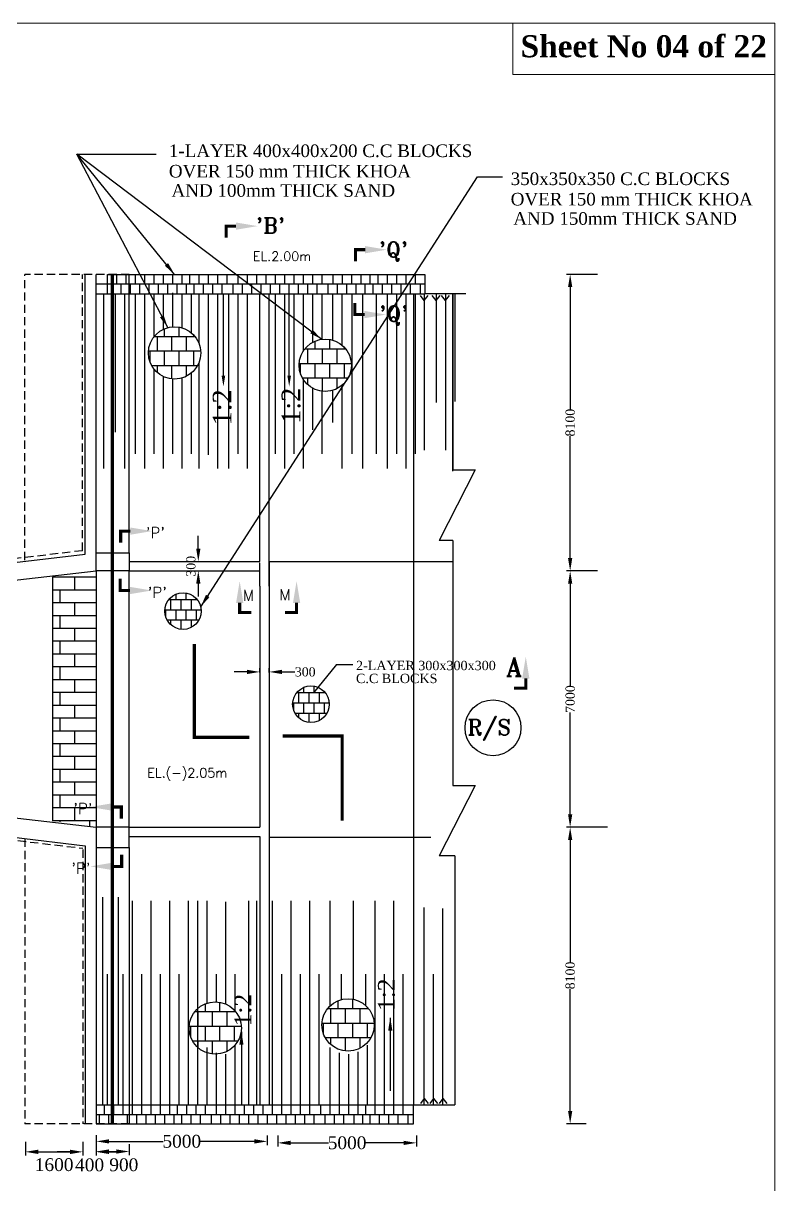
# Model space of a CAD drawing. Extents: x -545075 to 1728153, y -708141 to -305611.
# Drawn here: x 32752 to 53284, y -634009 to -602284 of the extents above; entities that cross this region are included whole.
import ezdxf

# ---------------------------------------------------------------- set-up
doc = ezdxf.new("R2010")
doc.units = 0
doc.header["$MEASUREMENT"] = 0
doc.linetypes.add('DASHED', pattern=[0.75, 0.5, -0.25])
doc.linetypes.add('HIDDEN', pattern=[0.375, 0.25, -0.125])
doc.layers.get('0').update_dxf_attribs({"linetype": 'CONTINUOUS'})
doc.layers.get('DEFPOINTS').update_dxf_attribs({"linetype": 'CONTINUOUS'})
for name, color, linetype in [('LINE', 7, 'CONTINUOUS'), ('SLOPECON', 12, 'CONTINUOUS'), ('SLOPEEARTH', 3, 'CONTINUOUS'), ('TEXT', 7, 'CONTINUOUS')]:
    doc.layers.add(name, color=color, linetype=linetype)
doc.styles.add('BIG', font='ROMANT.SHX')
doc.styles.get("Standard").update_dxf_attribs({"font": 'times.ttf', "height": 250})
doc.dimstyles.new('3', dxfattribs={"dimtxt": 225, "dimasz": 350, "dimexe": 100, "dimexo": 25, "dimgap": 9, "dimtad": 0, "dimdec": 0, "dimzin": 0, "dimdsep": 46, "dimtxsty": 'Standard', "dimcen": 0, "dimclrt": 256, "dimadec": 0, "dimazin": 0, "dimtfac": 1, "dimtdec": 0, "dimtofl": 0, "dimtmove": 2, "dimatfit": 3, "dimfxl": 1, "dimtolj": 1, "dimtzin": 0, "dimarcsym": 0})

# ---------------------------------------------------------------- blocks, each defined once
blk = doc.blocks.new('*D681')
at = {"layer": 'DEFPOINTS', "color": 0, "linetype": 'ByBlock', "lineweight": -2}
for p in [(48465, -617243), (47694, -624243), (48737, -624243)]:
    blk.add_point(p, dxfattribs=at)
at = {"layer": 'LINE', "color": 0, "linetype": 'ByBlock', "lineweight": -2}
for p, q in [((48440, -617243), (47594, -617243)), ((47694, -617593), (47694, -620379)), ((47694, -623893), (47694, -621108)), ((48712, -624243), (47594, -624243))]:
    blk.add_line(p, q, dxfattribs=at)
for points in [[(47636, -617593), (47752, -617593), (47694, -617243)], [(47636, -623893), (47752, -623893), (47694, -624243)]]:
    blk.add_solid(points, dxfattribs=at)
at = {"layer": 'LINE', "linetype": 'ByBlock', "lineweight": -2, "insert": (47694, -620743), "char_height": 250, "attachment_point": 5, "rotation": 90}
blk.add_mtext('\\A1;7000', dxfattribs=at)
blk = doc.blocks.new('*D686')
at = {"layer": 'DEFPOINTS', "color": 0, "lineweight": -2}
for p in [(39218, -620046), (39471, -620002), (39471, -620046)]:
    blk.add_point(p, dxfattribs=at)
at = {"layer": 'LINE', "color": 0, "lineweight": -2}
for p, q in [((39218, -620021), (39218, -619902)), ((39471, -620021), (39471, -619902)), ((38868, -620002), (38518, -620002)), ((39821, -620002), (40171, -620002))]:
    blk.add_line(p, q, dxfattribs=at)
for points in [[(38868, -619944), (38868, -620060), (39218, -620002)], [(39821, -619944), (39821, -620060), (39471, -620002)]]:
    blk.add_solid(points, dxfattribs=at)
at = {"layer": 'LINE', "insert": (40456, -620002), "char_height": 250, "attachment_point": 5}
blk.add_mtext('\\A1;300', dxfattribs=at)
blk = doc.blocks.new('*D687')
at = {"layer": 'DEFPOINTS', "color": 0, "lineweight": -2}
for p in [(37391, -616988), (37391, -617243), (37535, -617243)]:
    blk.add_point(p, dxfattribs=at)
at = {"layer": 'LINE', "color": 0, "lineweight": -2}
for p, q in [((37535, -616638), (37535, -616288)), ((37416, -616988), (37635, -616988)), ((37416, -617243), (37635, -617243)), ((37535, -617593), (37535, -617943))]:
    blk.add_line(p, q, dxfattribs=at)
for points in [[(37477, -616638), (37593, -616638), (37535, -616988)], [(37477, -617593), (37593, -617593), (37535, -617243)]]:
    blk.add_solid(points, dxfattribs=at)
at = {"layer": 'LINE', "insert": (37334, -617116), "char_height": 250, "attachment_point": 5, "rotation": 90}
blk.add_mtext('\\A1;300', dxfattribs=at)
blk = doc.blocks.new('*D688')
at = {"layer": 'DEFPOINTS', "color": 0, "linetype": 'ByBlock', "lineweight": -2}
for p in [(34748, -632715), (39419, -632638), (39419, -632824)]:
    blk.add_point(p, dxfattribs=at)
at = {"layer": 'LINE', "color": 0, "linetype": 'ByBlock', "lineweight": -2}
for p, q in [((34748, -632740), (34748, -632924)), ((35098, -632824), (36579, -632824)), ((39069, -632824), (37588, -632824)), ((39419, -632663), (39419, -632924))]:
    blk.add_line(p, q, dxfattribs=at)
for points in [[(35098, -632766), (35098, -632883), (34748, -632824)], [(39069, -632766), (39069, -632883), (39419, -632824)]]:
    blk.add_solid(points, dxfattribs=at)
at = {"layer": 'LINE', "linetype": 'ByBlock', "lineweight": -2, "insert": (37083, -632824), "char_height": 250, "attachment_point": 5}
blk.add_mtext('\\A1;{\\H1.4x;5000}', dxfattribs=at)
blk = doc.blocks.new('*D689')
at = {"layer": 'DEFPOINTS', "color": 0, "linetype": 'ByBlock', "lineweight": -2}
for p in [(39705, -632638), (43493, -632638), (43493, -632865)]:
    blk.add_point(p, dxfattribs=at)
at = {"layer": 'LINE', "color": 0, "linetype": 'ByBlock', "lineweight": -2}
for p, q in [((39705, -632663), (39705, -632965)), ((40055, -632865), (41095, -632865)), ((43143, -632865), (42103, -632865)), ((43493, -632663), (43493, -632965))]:
    blk.add_line(p, q, dxfattribs=at)
for points in [[(40055, -632807), (40055, -632924), (39705, -632865)], [(43143, -632807), (43143, -632924), (43493, -632865)]]:
    blk.add_solid(points, dxfattribs=at)
at = {"layer": 'LINE', "linetype": 'ByBlock', "lineweight": -2, "insert": (41599, -632865), "char_height": 250, "attachment_point": 5}
blk.add_mtext('\\A1;{\\H1.4x;5000}', dxfattribs=at)
blk = doc.blocks.new('*D722')
at = {"layer": 'DEFPOINTS', "color": 0, "linetype": 'ByBlock', "lineweight": -2}
for p in [(32811, -632816), (34381, -632816), (34381, -633110)]:
    blk.add_point(p, dxfattribs=at)
at = {"layer": 'LINE', "color": 0, "linetype": 'ByBlock', "lineweight": -2}
for p, q in [((32811, -632841), (32811, -633210)), ((34381, -632841), (34381, -633210)), ((33161, -633110), (34031, -633110))]:
    blk.add_line(p, q, dxfattribs=at)
for points in [[(33161, -633052), (33161, -633169), (32811, -633110)], [(34031, -633052), (34031, -633169), (34381, -633110)]]:
    blk.add_solid(points, dxfattribs=at)
at = {"layer": 'LINE', "linetype": 'ByBlock', "lineweight": -2, "insert": (33596, -633462), "char_height": 250, "attachment_point": 5}
blk.add_mtext('\\A1;{\\H1.4x;1600}', dxfattribs=at)
blk = doc.blocks.new('*D723')
at = {"layer": 'DEFPOINTS', "color": 0, "linetype": 'ByBlock', "lineweight": -2}
for p in [(34381, -632816), (34748, -632631), (34748, -633111)]:
    blk.add_point(p, dxfattribs=at)
at = {"layer": 'LINE', "color": 0, "linetype": 'ByBlock', "lineweight": -2}
for p, q in [((34381, -632841), (34381, -633211)), ((34748, -632656), (34748, -633211)), ((34031, -633111), (33681, -633111)), ((35098, -633111), (35448, -633111))]:
    blk.add_line(p, q, dxfattribs=at)
for points in [[(34031, -633053), (34031, -633170), (34381, -633111)], [(35098, -633053), (35098, -633170), (34748, -633111)]]:
    blk.add_solid(points, dxfattribs=at)
at = {"layer": 'LINE', "linetype": 'ByBlock', "lineweight": -2, "insert": (34565, -633469), "char_height": 250, "attachment_point": 5}
blk.add_mtext('\\A1;{\\H1.4x;400}', dxfattribs=at)
blk = doc.blocks.new('*D724')
at = {"layer": 'DEFPOINTS', "color": 0, "linetype": 'ByBlock', "lineweight": -2}
for p in [(34748, -632630), (35648, -632880), (35648, -633101)]:
    blk.add_point(p, dxfattribs=at)
at = {"layer": 'LINE', "color": 0, "linetype": 'ByBlock', "lineweight": -2}
for p, q in [((34748, -632655), (34748, -633201)), ((35648, -632905), (35648, -633201)), ((35098, -633101), (35298, -633101))]:
    blk.add_line(p, q, dxfattribs=at)
for points in [[(35098, -633043), (35098, -633160), (34748, -633101)], [(35298, -633043), (35298, -633160), (35648, -633101)]]:
    blk.add_solid(points, dxfattribs=at)
at = {"layer": 'LINE', "linetype": 'ByBlock', "lineweight": -2, "insert": (35500, -633466), "char_height": 250, "attachment_point": 5}
blk.add_mtext('\\A1;{\\H1.4x;900}', dxfattribs=at)
blk = doc.blocks.new('*D733')
at = {"layer": 'DEFPOINTS', "color": 0, "linetype": 'ByBlock', "lineweight": -2}
for p in [(47694, -609143), (48465, -609143), (48465, -617243)]:
    blk.add_point(p, dxfattribs=at)
at = {"layer": 'LINE', "color": 0, "linetype": 'ByBlock', "lineweight": -2}
for p, q in [((48440, -609143), (47594, -609143)), ((47694, -609493), (47694, -612833)), ((47694, -616893), (47694, -613554)), ((48440, -617243), (47594, -617243))]:
    blk.add_line(p, q, dxfattribs=at)
for points in [[(47636, -609493), (47752, -609493), (47694, -609143)], [(47636, -616893), (47752, -616893), (47694, -617243)]]:
    blk.add_solid(points, dxfattribs=at)
at = {"layer": 'LINE', "linetype": 'ByBlock', "lineweight": -2, "insert": (47694, -613193), "char_height": 250, "attachment_point": 5, "rotation": 90}
blk.add_mtext('\\A1;8100', dxfattribs=at)
blk = doc.blocks.new('*D734')
at = {"layer": 'DEFPOINTS', "color": 0, "linetype": 'ByBlock', "lineweight": -2}
for p in [(48153, -624243), (47694, -632343), (48153, -632343)]:
    blk.add_point(p, dxfattribs=at)
at = {"layer": 'LINE', "color": 0, "linetype": 'ByBlock', "lineweight": -2}
for p, q in [((48128, -624243), (47594, -624243)), ((47694, -624593), (47694, -627933)), ((47694, -631993), (47694, -628654)), ((48128, -632343), (47594, -632343))]:
    blk.add_line(p, q, dxfattribs=at)
for points in [[(47636, -624593), (47752, -624593), (47694, -624243)], [(47636, -631993), (47752, -631993), (47694, -632343)]]:
    blk.add_solid(points, dxfattribs=at)
at = {"layer": 'LINE', "linetype": 'ByBlock', "lineweight": -2, "insert": (47694, -628293), "char_height": 250, "attachment_point": 5, "rotation": 90}
blk.add_mtext('\\A1;8100', dxfattribs=at)

msp = doc.modelspace()

# ---------------------------------------------------------------- hatches: boundary and pattern name
at = {"layer": 'LINE'}
h = msp.add_hatch(dxfattribs=at)
h.set_pattern_fill('AR-B88', color=256, scale=50, style=0)
h.set_pattern_definition([(0, (35215.55, -377636.7), (0, 400), []), (90, (35215.55, -377636.7), (-200, 400), [400, -400])])
edge = h.paths.add_edge_path()
edge.add_arc((36887.674, -611289.088), 714.762, 0, 360)
h = msp.add_hatch(dxfattribs=at)
h.set_pattern_fill('AR-B88', color=256, scale=50, style=0)
h.set_pattern_definition([(0, (39330.54, -377974.36), (0, 400), []), (90, (39330.54, -377974.36), (-200, 400), [400, -400])])
edge = h.paths.add_edge_path()
edge.add_arc((41002.67, -611626.738), 714.762, 0, 360)
h = msp.add_hatch(dxfattribs=at)
h.set_pattern_fill('AR-B88', color=256, scale=35, style=0)
h.set_pattern_definition([(0, (35946.5, -454783.7), (0, 280), []), (90, (35946.5, -454783.71), (-140, 280), [280, -280])])
edge = h.paths.add_edge_path()
edge.add_arc((37116.991, -618340.376), 500.334, 0, 360)
h = msp.add_hatch(dxfattribs=at)
h.set_pattern_fill('AR-B88', color=256, scale=35, style=0)
h.set_pattern_definition([(0, (39442.2, -457327.28), (0, 280), []), (90, (39442.2, -457327.28), (-140, 280), [280, -280])])
edge = h.paths.add_edge_path()
edge.add_arc((40612.685, -620883.948), 500.334, 0, 360)
h = msp.add_hatch(dxfattribs=at)
h.set_pattern_fill('AR-B88', color=256, scale=50, style=0)
h.set_pattern_definition([(0, (36326.8, -396075.8), (0, 400), []), (90, (36326.8, -396075.8), (-200, 400), [400, -400])])
edge = h.paths.add_edge_path()
edge.add_arc((37998.919, -629728.191), 714.762, 0, 360)
h = msp.add_hatch(dxfattribs=at)
h.set_pattern_fill('AR-B88', color=256, scale=50, style=0)
h.set_pattern_definition([(0, (39954.93, -395991.46), (0, 400), []), (90, (39954.93, -395991.46), (-200, 400), [400, -400])])
edge = h.paths.add_edge_path()
edge.add_arc((41627.055, -629643.838), 714.762, 0, 360)

# ---------------------------------------------------------------- linework, layer by layer
at = {"color": 7, "linetype": 'ByBlock', "lineweight": 20}
msp.add_lwpolyline([(-15553.218, -650962.025), (-15553.218, -602284.278), (53284, -602284.278), (53284, -650962.025), (-15553.218, -650962.025)], close=True, dxfattribs=at)
at = {"layer": 'LINE', "color": 0, "linetype": 'ByBlock', "lineweight": -2}
for p, q in [((34213.193, -605856.386), (36386.861, -605856.386)), ((34448.102, -616782.758), (34448.102, -609143.316)), ((34748.102, -617243.316), (34748.102, -609143.316)), ((35053.102, -609407.47), (34748.102, -609407.47)), ((35648.102, -616747.316), (35648.102, -609143.316)), ((35053.102, -609671.623), (43723.102, -609671.623)), ((44845.321, -609671.623), (43723.102, -609671.623)), ((25714.102, -617818.316), (34448.102, -616782.758)), ((34748.102, -616747.316), (35648.102, -616747.316)), ((35648.102, -616747.316), (35648.102, -617243.316)), ((25714.102, -618268.316), (34748.102, -617243.316)), ((35648.102, -617243.316), (34748.102, -617243.316)), ((34748.102, -617243.316), (34748.102, -624243.316)), ((35648.102, -624243.316), (35648.102, -617243.316)), ((33548.102, -617416.556), (33548.102, -624070.077)), ((34748.102, -617416.556), (33548.102, -617416.556)), ((34148.102, -617416.556), (34148.102, -617766.556)), ((34748.102, -617766.556), (33548.102, -617766.556)), ((33748.102, -617766.556), (33748.102, -618116.556)), ((34748.102, -618116.556), (33548.102, -618116.556)), ((34148.102, -618116.556), (34148.102, -618466.556)), ((34748.102, -618466.556), (33548.102, -618466.556)), ((33748.102, -618466.556), (33748.102, -618816.556)), ((34748.102, -618816.556), (33548.102, -618816.556)), ((34148.102, -618816.556), (34148.102, -619166.556)), ((34748.102, -619166.556), (33548.102, -619166.556)), ((33748.102, -619166.556), (33748.102, -619516.556)), ((34748.102, -619516.556), (33548.102, -619516.556)), ((34148.102, -619516.556), (34148.102, -619866.556)), ((34748.102, -619866.556), (33548.102, -619866.556)), ((33748.102, -619866.556), (33748.102, -620216.556)), ((41314.143, -619802.937), (41760.019, -619802.937)), ((34748.102, -620216.556), (33548.102, -620216.556)), ((34148.102, -620216.556), (34148.102, -620566.556)), ((34748.102, -620566.556), (33548.102, -620566.556)), ((33748.102, -620566.556), (33748.102, -620916.556)), ((34748.102, -620916.556), (33548.102, -620916.556)), ((34748.102, -620916.556), (33548.102, -620916.556)), ((34148.102, -620916.556), (34148.102, -621266.556)), ((34748.102, -621266.556), (33548.102, -621266.556)), ((33748.102, -621266.556), (33748.102, -621616.556)), ((34748.102, -621616.556), (33548.102, -621616.556)), ((34148.102, -621616.556), (34148.102, -621966.556)), ((34748.102, -621966.556), (33548.102, -621966.556)), ((33748.102, -621966.556), (33748.102, -622316.556)), ((34748.102, -622316.556), (33548.102, -622316.556)), ((34148.102, -622316.556), (34148.102, -622666.556)), ((34748.102, -622666.556), (33548.102, -622666.556)), ((33748.102, -622666.556), (33748.102, -623016.556)), ((34748.102, -623016.556), (33548.102, -623016.556)), ((34148.102, -623016.556), (34148.102, -623366.556)), ((25714.102, -623218.316), (34748.102, -624243.316)), ((25714.102, -623218.316), (34748.102, -624243.316)), ((34748.102, -623366.556), (33548.102, -623366.556)), ((33748.102, -623366.556), (33748.102, -623716.556)), ((34748.102, -623716.556), (33548.102, -623716.556)), ((34748.102, -623716.556), (33548.102, -623716.556)), ((34148.102, -623716.556), (34148.102, -624066.556)), ((34748.102, -624066.556), (33548.102, -624066.556)), ((33748.102, -624066.556), (33748.102, -624098.95)), ((34561.102, -624066.556), (34561.102, -624216.32)), ((35648.102, -624243.316), (34748.102, -624243.316)), ((34748.102, -624243.316), (34748.102, -632343.316)), ((35648.102, -624794.316), (35648.102, -624243.316)), ((32484.09, -624517.115), (34448.102, -624748.851)), ((34448.102, -624748.851), (34448.102, -632343.316)), ((34748.102, -624794.316), (35648.102, -624794.316)), ((35648.102, -624794.316), (35648.102, -632343.316)), ((44540.321, -625023.723), (44116.907, -625023.723))]:
    msp.add_line(p, q, dxfattribs=at)
at = {"layer": 'LINE'}
for p, q in [((45163.772, -606480.614), (45849.144, -606480.614)), ((35053.102, -609143.316), (43723.102, -609143.316)), ((35053.102, -609671.623), (35053.102, -609143.316)), ((35053.102, -609398.316), (43723.102, -609398.316)), ((35172.926, -609671.623), (35172.926, -609398.316)), ((35308.102, -609398.316), (35308.102, -609143.316)), ((35427.926, -609671.623), (35427.926, -609398.316)), ((35563.102, -609398.316), (35563.102, -609143.316)), ((35682.926, -609671.623), (35682.926, -609398.316)), ((35818.102, -609398.316), (35818.102, -609143.316)), ((35937.926, -609671.623), (35937.926, -609398.316)), ((36073.102, -609398.316), (36073.102, -609143.316)), ((36192.926, -609653.316), (36192.926, -609398.316)), ((36328.102, -609398.316), (36328.102, -609143.316)), ((36447.926, -609653.316), (36447.926, -609398.316)), ((36583.102, -609398.316), (36583.102, -609143.316)), ((36702.926, -609653.316), (36702.926, -609398.316)), ((36838.102, -609398.316), (36838.102, -609143.316)), ((36957.926, -609653.316), (36957.926, -609398.316)), ((37093.102, -609398.316), (37093.102, -609143.316)), ((37212.926, -609653.316), (37212.926, -609398.316)), ((37305.602, -609398.316), (37305.602, -609143.316)), ((37425.426, -609653.316), (37425.426, -609398.316)), ((37560.602, -609398.316), (37560.602, -609143.316)), ((37680.426, -609653.316), (37680.426, -609398.316)), ((37815.602, -609398.316), (37815.602, -609143.316)), ((37935.426, -609653.316), (37935.426, -609398.316)), ((38070.602, -609398.316), (38070.602, -609143.316)), ((38190.426, -609653.316), (38190.426, -609398.316)), ((38325.602, -609398.316), (38325.602, -609143.316)), ((38487.926, -609653.316), (38487.926, -609398.316)), ((38623.102, -609398.316), (38623.102, -609143.316)), ((38742.926, -609653.316), (38742.926, -609398.316)), ((38878.102, -609398.316), (38878.102, -609143.316)), ((38997.926, -609653.316), (38997.926, -609398.316)), ((39133.102, -609398.316), (39133.102, -609143.316)), ((39252.926, -609653.316), (39252.926, -609398.316)), ((39388.102, -609398.316), (39388.102, -609143.316)), ((39507.926, -609653.316), (39507.926, -609398.316)), ((39643.102, -609398.316), (39643.102, -609143.316)), ((39762.926, -609653.316), (39762.926, -609398.316)), ((39898.102, -609398.316), (39898.102, -609143.316)), ((40017.926, -609653.316), (40017.926, -609398.316)), ((40153.102, -609398.316), (40153.102, -609143.316)), ((40272.926, -609653.316), (40272.926, -609398.316)), ((40408.102, -609398.316), (40408.102, -609143.316)), ((40527.926, -609653.316), (40527.926, -609398.316)), ((40663.102, -609398.316), (40663.102, -609143.316)), ((40782.926, -609653.316), (40782.926, -609398.316)), ((40918.102, -609398.316), (40918.102, -609143.316)), ((41080.426, -609653.316), (41080.426, -609398.316)), ((41215.602, -609398.316), (41215.602, -609143.316)), ((41335.426, -609653.316), (41335.426, -609398.316)), ((41470.602, -609398.316), (41470.602, -609143.316)), ((41590.426, -609653.316), (41590.426, -609398.316)), ((41725.602, -609398.316), (41725.602, -609143.316)), ((41845.426, -609653.316), (41845.426, -609398.316)), ((41980.602, -609398.316), (41980.602, -609143.316)), ((42095.574, -609653.316), (42095.574, -609398.316)), ((42230.749, -609398.316), (42230.749, -609143.316)), ((42312.926, -609653.316), (42312.926, -609398.316)), ((42448.102, -609398.316), (42448.102, -609143.316)), ((42567.926, -609653.316), (42567.926, -609398.316)), ((42703.102, -609398.316), (42703.102, -609143.316)), ((42822.926, -609653.316), (42822.926, -609398.316)), ((42958.102, -609398.316), (42958.102, -609143.316)), ((43077.926, -609653.316), (43077.926, -609398.316)), ((43213.102, -609398.316), (43213.102, -609143.316)), ((43332.926, -609653.316), (43332.926, -609398.316)), ((43468.102, -609398.316), (43468.102, -609143.316)), ((43606.626, -609653.316), (43606.626, -609398.316)), ((43723.102, -609143.316), (43723.102, -609671.623)), ((34748.102, -609671.623), (35053.102, -609671.623)), ((39218.102, -616988.316), (39218.102, -609671.623)), ((39473.102, -617664.123), (39473.102, -609671.623)), ((43418.102, -609671.623), (43418.102, -631826.316)), ((44491.975, -614518.816), (44491.975, -609671.623)), ((44491.975, -609671.623), (44491.975, -614486.41)), ((44491.975, -614518.816), (44491.975, -612468.816)), ((45100.209, -614486.41), (44116.907, -616410.066)), ((44491.975, -614486.41), (45100.209, -614486.41)), ((44486.325, -616410.066), (44111.257, -616410.066)), ((44491.975, -616410.066), (44491.975, -623100.066)), ((35648.102, -616988.316), (39218.102, -616988.316)), ((39218.102, -617664.123), (39218.102, -617026.623)), ((39473.102, -616988.316), (44491.975, -616988.316)), ((39473.102, -617001.316), (39473.102, -631826.316)), ((35648.102, -617243.316), (39218.102, -617243.316)), ((39218.102, -617664.123), (39218.102, -618046.623)), ((39473.102, -617664.123), (39473.102, -618046.623)), ((39218.102, -618046.623), (39218.102, -624243.316)), ((41314.143, -619802.937), (40684.942, -620570.047)), ((45100.209, -623100.066), (44116.907, -625023.723)), ((44491.975, -623100.066), (45100.209, -623100.066)), ((35648.102, -624243.316), (39218.102, -624243.316)), ((35648.102, -624498.316), (39218.102, -624498.316)), ((39218.102, -624498.316), (39218.102, -625514.618)), ((39473.102, -624517.986), (43889.504, -624517.986)), ((39218.102, -624724.311), (39218.102, -631826.316)), ((44540.321, -625023.723), (44540.321, -631826.316)), ((44540.321, -625880.569), (44540.321, -631826.316)), ((34748.102, -631826.316), (43418.102, -631826.316)), ((34748.102, -631826.316), (34748.102, -632344.304)), ((34971.658, -632089.304), (34971.658, -631834.304)), ((35226.658, -632089.304), (35226.658, -631834.304)), ((35481.658, -632089.304), (35481.658, -631834.304)), ((35736.658, -632089.304), (35736.658, -631834.304)), ((35991.658, -632089.304), (35991.658, -631834.304)), ((36246.658, -632089.304), (36246.658, -631834.304)), ((36501.658, -632089.304), (36501.658, -631834.304)), ((36756.658, -632089.304), (36756.658, -631834.304)), ((36969.158, -632089.304), (36969.158, -631834.304)), ((37224.158, -632089.304), (37224.158, -631834.304)), ((37479.158, -632089.304), (37479.158, -631834.304)), ((37734.158, -632089.304), (37734.158, -631834.304)), ((38031.658, -632089.304), (38031.658, -631834.304)), ((38286.658, -632089.304), (38286.658, -631834.304)), ((38541.658, -632089.304), (38541.658, -631834.304)), ((38796.658, -632089.304), (38796.658, -631834.304)), ((39051.658, -632089.304), (39051.658, -631834.304)), ((39306.658, -632089.304), (39306.658, -631834.304)), ((39561.658, -632089.304), (39561.658, -631834.304)), ((39816.658, -632089.304), (39816.658, -631834.304)), ((40071.658, -632089.304), (40071.658, -631834.304)), ((40326.658, -632089.304), (40326.658, -631834.304)), ((40581.658, -632089.304), (40581.658, -631834.304)), ((40879.158, -632089.304), (40879.158, -631834.304)), ((41134.158, -632089.304), (41134.158, -631834.304)), ((41389.158, -632089.304), (41389.158, -631834.304)), ((41644.158, -632089.304), (41644.158, -631834.304)), ((41901.755, -632089.304), (41901.755, -631834.304)), ((42111.658, -632089.304), (42111.658, -631834.304)), ((42366.658, -632089.304), (42366.658, -631834.304)), ((42621.658, -632089.304), (42621.658, -631834.304)), ((42876.658, -632089.304), (42876.658, -631834.304)), ((43131.658, -632089.304), (43131.658, -631834.304)), ((43418.102, -631826.316), (44540.321, -631826.316)), ((43418.102, -632344.304), (43418.102, -631826.316)), ((34748.102, -632088.757), (43418.102, -632088.757)), ((34836.482, -632344.304), (34836.482, -632089.304)), ((35091.482, -632344.304), (35091.482, -632089.304)), ((35601.482, -632344.304), (35601.482, -632089.304)), ((35856.482, -632344.304), (35856.482, -632089.304)), ((36111.482, -632344.304), (36111.482, -632089.304)), ((36366.482, -632344.304), (36366.482, -632089.304)), ((36621.482, -632344.304), (36621.482, -632089.304)), ((36876.482, -632344.304), (36876.482, -632089.304)), ((37088.982, -632344.304), (37088.982, -632089.304)), ((37343.982, -632344.304), (37343.982, -632089.304)), ((37598.982, -632344.304), (37598.982, -632089.304)), ((37896.482, -632344.304), (37896.482, -632089.304)), ((38151.482, -632344.304), (38151.482, -632089.304)), ((38406.482, -632344.304), (38406.482, -632089.304)), ((38661.482, -632344.304), (38661.482, -632089.304)), ((38916.482, -632344.304), (38916.482, -632089.304)), ((39171.482, -632344.304), (39171.482, -632089.304)), ((39426.482, -632344.304), (39426.482, -632089.304)), ((39681.482, -632344.304), (39681.482, -632089.304)), ((39936.482, -632344.304), (39936.482, -632089.304)), ((40191.482, -632344.304), (40191.482, -632089.304)), ((40446.482, -632344.304), (40446.482, -632089.304)), ((40701.482, -632344.304), (40701.482, -632089.304)), ((40998.982, -632344.304), (40998.982, -632089.304)), ((41253.982, -632344.304), (41253.982, -632089.304)), ((41508.982, -632344.304), (41508.982, -632089.304)), ((41792.818, -632344.304), (41792.818, -632089.304)), ((42028.958, -632344.304), (42028.958, -632089.304)), ((42231.482, -632344.304), (42231.482, -632089.304)), ((42486.482, -632344.304), (42486.482, -632089.304)), ((42741.482, -632344.304), (42741.482, -632089.304)), ((42996.482, -632344.304), (42996.482, -632089.304)), ((43270.182, -632344.304), (43270.182, -632089.304)), ((34748.102, -632344.304), (43418.102, -632344.304))]:
    msp.add_line(p, q, dxfattribs=at)
at = {"layer": 'LINE', "color": 0, "linetype": 'DASHED', "ltscale": 450}
for p, q in [((32798.102, -616948.114), (32798.102, -609143.316)), ((35648.102, -609143.316), (32798.102, -609143.316)), ((34372.102, -616690.419), (34372.102, -609143.316)), ((34372.102, -616690.419), (25683.102, -617725.316)), ((32798.102, -617041.464), (32798.102, -617038.121)), ((25566.02, -623777.723), (34381.102, -624817.825)), ((32798.102, -624550.646), (32798.102, -632343.316)), ((34381.102, -624851.857), (34381.102, -632343.316)), ((35648.102, -632343.316), (32798.102, -632343.316))]:
    msp.add_line(p, q, dxfattribs=at)
at = {"layer": 'LINE', "color": 5}
for p, q in [((38220.656, -611906.205), (38220.656, -609671.623)), ((40017.926, -611906.205), (40017.926, -609671.623))]:
    msp.add_line(p, q, dxfattribs=at)
at = {"layer": 'LINE', "color": 1, "linetype": 'HIDDEN', "ltscale": 10}
for p, q in [((34919.546, -626149.632), (34919.546, -631826.316)), ((35343.102, -626149.632), (35343.102, -631826.316))]:
    msp.add_line(p, q, dxfattribs=at)
at = {"layer": 'LINE', "lineweight": 9}
msp.add_lwpolyline([(53284, -602284.278), (46123.312, -602284.278), (46123.312, -603688.918), (53284, -603688.918)], close=True, dxfattribs=at)
at = {"layer": 'LINE', "color": 7, "const_width": 85}
for points in [[(38298.421, -608145.315), (38298.421, -607825.391), (38438.246, -607825.391)], [(38438.246, -607825.391), (38568.083, -607825.391)], [(41826.85, -608789.513), (41826.85, -608469.59), (41966.674, -608469.59)], [(41966.674, -608469.59), (42096.511, -608469.59)], [(41809.165, -609921.573), (41809.165, -610241.497), (41948.99, -610241.497)], [(41948.097, -610241.497), (42077.934, -610241.497)], [(35413.244, -616475.606), (35413.244, -616155.683), (35553.068, -616155.683)], [(35552.175, -616155.683), (35682.012, -616155.683)], [(35402.48, -617458.082), (35402.48, -617778.006), (35542.305, -617778.006)], [(35541.412, -617778.006), (35671.249, -617778.006)], [(38665.95, -618242.842), (38665.95, -618113.005)], [(38985.874, -618381.773), (38665.95, -618381.773), (38665.95, -618241.949)], [(39899.289, -618381.773), (40219.212, -618381.773), (40219.212, -618241.949)], [(40219.212, -618242.842), (40219.212, -618113.005)], [(46481.025, -620306.029), (46481.025, -620176.192)], [(46161.102, -620445.854), (46481.025, -620445.854), (46481.025, -620306.029)], [(35292.312, -623691.683), (35162.475, -623691.683)], [(35431.244, -624011.606), (35431.244, -623691.683), (35291.419, -623691.683)], [(35442.007, -624994.082), (35442.007, -625314.006), (35302.183, -625314.006)], [(35303.075, -625314.006), (35173.238, -625314.006)]]:
    msp.add_lwpolyline(points, dxfattribs=at)
at = {"layer": 'LINE', "color": 0, "linetype": 'DASHED', "ltscale": 450, "const_width": 85}
msp.add_lwpolyline([(35186.102, -609143.316), (35186.102, -632343.316)], dxfattribs=at)
at = {"layer": 'LINE', "const_width": 85}
for points in [[(37425.296, -619235.926), (37425.296, -621788.676), (38924.861, -621788.676)], [(39842.102, -621751.316), (41466.1, -621751.316), (41466.1, -624063.581)]]:
    msp.add_lwpolyline(points, dxfattribs=at)
at = {"layer": 'LINE'}
for centre, radius in [((36887.674, -611289.088), 714.762), ((41002.67, -611626.738), 714.762), ((37116.991, -618340.376), 500.334), ((40612.685, -620883.948), 500.334), ((45585.999, -621527.707), 764.212), ((37998.919, -629728.191), 714.762), ((41627.055, -629643.838), 714.762)]:
    msp.add_circle(centre, radius, dxfattribs=at)
at = {"layer": 'LINE', "color": 7}
for points in [[(38562.343, -607726.225), (38562.343, -607924.558), (39157.343, -607825.391)], [(42090.772, -608370.423), (42090.772, -608568.756), (42685.772, -608469.59)], [(42072.195, -610340.664), (42072.195, -610142.331), (42667.195, -610241.497)], [(35676.273, -616056.516), (35676.273, -616254.849), (36271.273, -616155.683)], [(35665.509, -617877.172), (35665.509, -617678.839), (36260.509, -617778.006)], [(38566.784, -618118.744), (38765.117, -618118.744), (38665.95, -617523.744)], [(40318.379, -618118.744), (40120.046, -618118.744), (40219.212, -617523.744)], [(46381.859, -620181.932), (46580.192, -620181.932), (46481.025, -619586.932)], [(35168.214, -623592.516), (35168.214, -623790.849), (34573.214, -623691.683)], [(35178.978, -625413.172), (35178.978, -625214.839), (34583.978, -625314.006)]]:
    msp.add_solid(points, dxfattribs=at)
at = {"layer": 'LINE', "color": 5}
for points in [[(38270.239, -611906.205), (38171.072, -611906.205), (38220.656, -612203.705)], [(40067.509, -611906.205), (39968.343, -611906.205), (40017.926, -612203.705)]]:
    msp.add_solid(points, dxfattribs=at)
at = {"layer": 'SLOPECON'}
for p, q in [((34947.102, -609671.623), (34947.102, -614446.489)), ((35263.102, -609671.623), (35263.102, -613454.316)), ((35518.102, -609671.623), (35518.102, -614446.489)), ((35807.098, -609671.623), (35807.098, -614041.598)), ((36062.098, -609671.623), (36062.098, -614446.489)), ((36317.098, -609671.623), (36317.098, -610858.591)), ((36572.098, -609671.623), (36572.098, -610647.764)), ((36827.098, -609651.133), (36827.098, -610576.897)), ((37082.098, -609671.623), (37082.098, -610601.277)), ((37337.098, -609671.623), (37337.098, -610733.297)), ((37549.598, -609671.623), (37549.598, -611019.38)), ((37804.598, -609671.623), (37804.598, -614076.316)), ((38059.598, -609671.623), (38059.598, -614446.489)), ((38357.098, -609671.623), (38357.098, -614446.489)), ((38612.098, -609671.623), (38612.098, -614041.598)), ((38867.098, -609671.623), (38867.098, -614446.489)), ((39632.098, -609671.623), (39632.098, -614041.598)), ((39887.098, -609671.623), (39887.098, -614446.489)), ((40142.098, -609671.623), (40142.098, -614041.598)), ((40142.098, -609671.623), (40142.098, -614041.598)), ((40397.098, -609671.623), (40397.098, -611247.044)), ((40652.098, -609671.623), (40652.098, -611003.854)), ((40907.098, -609671.623), (40907.098, -610918.394)), ((41204.598, -609671.623), (41204.598, -610941.092)), ((41459.598, -609671.623), (41459.598, -611077.099)), ((41730.26, -609671.623), (41730.26, -614041.598)), ((41730.26, -609671.623), (41730.26, -614041.598)), ((41730.26, -609671.623), (41730.26, -614041.598)), ((41730.26, -609671.623), (41730.26, -614041.598)), ((42024.779, -609671.623), (42024.779, -614446.489)), ((42397.579, -609671.623), (42397.579, -614041.598)), ((42692.098, -609671.623), (42692.098, -614446.489)), ((42947.098, -609671.623), (42947.098, -614041.598)), ((43202.098, -609671.623), (43202.098, -614446.489)), ((43457.098, -609671.623), (43457.098, -614041.598)), ((37549.598, -611558.796), (37549.598, -614442.316)), ((36317.098, -611719.585), (36317.098, -614041.598)), ((36572.098, -611930.412), (36572.098, -614446.489)), ((37082.098, -611976.9), (37082.098, -614446.489)), ((37337.098, -611844.879), (37337.098, -614041.598)), ((36827.098, -612001.279), (36827.098, -614041.598)), ((40397.098, -612006.431), (40397.098, -614446.489)), ((40652.098, -612249.622), (40652.098, -613392.176)), ((41459.598, -612176.376), (41459.598, -614446.489)), ((40907.098, -612335.082), (40907.098, -614041.598)), ((41204.598, -612312.384), (41204.598, -613190.525)), ((35736.658, -631826.316), (35736.658, -626251.451)), ((36246.658, -631826.316), (36246.658, -626251.451)), ((36756.658, -631826.316), (36756.658, -626251.451)), ((37266.658, -631826.316), (37266.658, -626251.451)), ((37521.658, -631826.316), (37521.658, -626251.451)), ((37776.658, -629048.864), (37776.658, -626251.451)), ((38913.102, -631826.316), (38913.102, -626251.451)), ((39131.371, -631826.316), (39131.371, -626251.451)), ((39561.658, -631826.316), (39561.658, -626251.451)), ((40071.658, -631826.316), (40071.658, -626251.451)), ((40581.658, -631826.316), (40581.658, -626251.451)), ((41134.158, -629126.21), (41134.158, -626251.451)), ((41777.729, -628945.137), (41777.729, -626251.451)), ((42366.658, -631826.316), (42366.658, -626251.451)), ((42876.658, -631826.316), (42876.658, -626251.451)), ((38286.658, -629073.904), (38286.658, -626279.588)), ((35058.102, -631826.316), (35058.102, -628253.588)), ((35481.658, -631826.316), (35481.658, -628253.588)), ((35991.658, -631826.316), (35991.658, -628253.588)), ((36501.658, -631826.316), (36501.658, -628253.588)), ((37011.658, -631826.316), (37011.658, -628253.588)), ((37521.658, -629196.113), (37521.658, -628253.588)), ((38031.658, -629014.179), (38031.658, -628253.588)), ((38541.658, -629263.089), (38541.658, -628253.588)), ((39816.658, -631826.316), (39816.658, -628253.588)), ((40326.658, -631826.316), (40326.658, -628253.588)), ((40836.658, -631826.316), (40836.658, -628253.588)), ((41444.015, -628952.909), (41444.015, -628253.588)), ((42111.658, -629118.438), (42111.658, -628253.588)), ((42621.658, -631826.316), (42621.658, -628253.588)), ((43131.658, -631826.316), (43131.658, -628253.588)), ((37776.658, -631826.316), (37776.658, -630260.269)), ((38541.658, -631826.316), (38541.658, -630193.293)), ((41134.158, -631826.316), (41134.158, -630260.269)), ((42154.158, -631826.316), (42154.158, -630193.293)), ((38031.658, -631826.316), (38031.658, -630407.518)), ((38286.658, -631826.316), (38286.658, -630442.203)), ((38541.658, -631826.316), (38541.658, -630382.478)), ((41389.158, -631826.316), (41389.158, -630407.518)), ((41644.158, -631826.316), (41644.158, -630442.203)), ((41899.158, -631826.316), (41899.158, -630382.478))]:
    msp.add_line(p, q, dxfattribs=at)
at = {"layer": 'SLOPEEARTH'}
for p, q in [((43707.211, -609860.689), (43604.735, -609720.849)), ((43707.211, -609671.623), (43707.211, -613947.2)), ((43707.211, -609860.689), (43817.084, -609720.849)), ((44029.211, -609860.689), (43926.735, -609720.849)), ((44029.211, -609671.623), (44029.211, -612646.969)), ((44029.211, -609860.689), (44139.084, -609720.849)), ((44284.211, -609860.689), (44181.735, -609720.849)), ((44284.211, -609671.623), (44284.211, -613947.2)), ((44284.211, -609860.689), (44394.084, -609720.849)), ((44539.211, -609671.623), (44539.211, -612615.183)), ((43707.482, -631826.316), (43707.482, -626440.588)), ((44217.482, -631826.316), (44217.482, -626463.588)), ((43962.482, -631826.316), (43962.482, -628253.588)), ((43707.482, -631650.873), (43605.006, -631790.712)), ((43707.482, -631650.873), (43817.355, -631790.712)), ((43962.482, -631650.873), (43860.006, -631790.712)), ((43962.482, -631650.873), (44072.355, -631790.712)), ((44217.482, -631650.873), (44115.006, -631790.712)), ((44217.482, -631650.873), (44327.355, -631790.712))]:
    msp.add_line(p, q, dxfattribs=at)

# ---------------------------------------------------------------- texts
at = {"layer": 'LINE'}
for s, height, p in [('1-LAYER 400x400x200 C.C BLOCKS', 344.25, (36729.972, -605939.83)), ('OVER 150 mm THICK KHOA', 344.25, (36729.972, -606497.114)), ('350x350x350 C.C BLOCKS', 344.25, (46068.603, -606704.378)), ('AND 100mm THICK SAND', 344.25, (36801.647, -607024.475)), ('OVER 150 mm THICK KHOA', 344.25, (46068.603, -607261.662)), ('AND 150mm THICK SAND', 344.25, (46140.278, -607789.023)), ('2-LAYER 300x300x300', 255, (41842.823, -619954.03)), ('C.C BLOCKS', 255, (41842.823, -620306.921))]:
    msp.add_text(s, height=height, dxfattribs=at).set_placement(p)
at = {"layer": 'LINE', "style": 'BIG'}
for s, height, p in [("'B'", 425, (39109.778, -608021.398)), ("'Q'", 425, (42465.009, -608677.629)), ("'Q'", 425, (42480.432, -610429.011)), ("'P'", 297.5, (36100.529, -616350.013)), ("'P'", 297.5, (36153.837, -617980.151)), ('M', 297.5, (38751.862, -618059.785)), ('M', 297.5, (39751.731, -618040.984)), ('R/S', 425, (44893.715, -621725.899)), ("'P'", 297.5, (34120.625, -623886.013)), ("'P'", 297.5, (34067.317, -625516.151))]:
    msp.add_text(s, height=height, dxfattribs=at).set_placement(p)
at = {"layer": 'LINE'}
for height, p in [(510, (40320.048, -613225.59)), (510, (38439.108, -613267.815)), (459, (42902.019, -629262.421)), (459, (38980.019, -629681.421))]:
    msp.add_text('1:2', height=height, rotation=90, dxfattribs=at).set_placement(p)
at = {"layer": 'LINE', "color": 7, "style": 'BIG'}
msp.add_text('A', height=510, dxfattribs=at).set_placement((45942.127, -620117.316))
at = {"layer": 'LINE', "color": 7, "lineweight": 9, "insert": (46339.155, -602610.772), "char_height": 603.04648, "width": 21661.23348, "attachment_point": 1}
msp.add_mtext('{\\fTimes New Roman|b1|i0|c0|p18;Sheet No 04 of 22}', dxfattribs=at)
at = {"layer": 'TEXT', "style": 'BIG'}
msp.add_text('EL.2.00m', height=255, dxfattribs=at).set_placement((39024.259, -608777.316))
at = {"layer": 'TEXT', "color": 0, "style": 'BIG'}
msp.add_text('EL.(-)2.05m', height=255, dxfattribs=at).set_placement((36141.803, -622884.684))

# ---------------------------------------------------------------- dimensions: what is measured, and where the dimension line sits
at = {"layer": 'LINE', "color": 0, "linetype": 'ByBlock', "lineweight": -2}
for base, p1, p2, picture, middle in [((47694.102, -609143.316), (48465.102, -617243.316), (48465.102, -609143.316), '*D733', (47694.102, -613193.316)), ((47694.102, -624243.316), (48465.102, -617243.316), (48737.102, -624243.316), '*D681', (47694.102, -620743.316)), ((47694.102, -632343.316), (48153.102, -624243.316), (48153.102, -632343.316), '*D734', (47694.102, -628293.316))]:
    dim = msp.add_linear_dim(base=base, p1=p1, p2=p2, angle=90, dimstyle='3', dxfattribs=at)
    dim.commit()
    dim.dimension.update_dxf_attribs({"geometry": picture, "text_midpoint": middle})
at = {"layer": 'LINE'}
dim = msp.add_linear_dim(base=(37535.056, -617243.316), p1=(37390.835, -616988.316), p2=(37390.835, -617243.316), angle=90, text='300', dimstyle='3', dxfattribs=at)
dim.commit()
dim.dimension.update_dxf_attribs({"geometry": '*D687', "text_midpoint": (37333.571, -617115.816), "dimtype": 160})
dim = msp.add_linear_dim(base=(39471.346, -620001.909), p1=(39218.102, -620046.202), p2=(39471.346, -620046.202), text='300', dimstyle='3', dxfattribs=at)
dim.commit()
dim.dimension.update_dxf_attribs({"geometry": '*D686', "text_midpoint": (40455.824, -620001.909), "dimtype": 160})
at = {"layer": 'LINE', "color": 0, "linetype": 'ByBlock', "lineweight": -2}
for base, p1, p2, text, picture, middle in [((34381.102, -633110.316), (32811.259, -632815.816), (34381.102, -632815.816), '{\\H1.4x;1600}', '*D722', (33596.181, -633462.316)), ((34748.102, -633111.316), (34381.102, -632815.816), (34748.102, -632631.304), '{\\H1.4x;400}', '*D723', (34564.602, -633469.316)), ((35648.102, -633101.316), (34748.102, -632630.316), (35648.102, -632880.316), '{\\H1.4x;<>}', '*D724', (35500.259, -633466.316))]:
    dim = msp.add_linear_dim(base=base, p1=p1, p2=p2, text=text, dimstyle='3', dxfattribs=at)
    dim.commit()
    dim.dimension.update_dxf_attribs({"geometry": picture, "text_midpoint": middle, "dimtype": 160})
for base, p1, p2, picture, middle in [((39418.621, -632824.316), (34748.102, -632715.013), (39418.621, -632638.001), '*D688', (37083.361, -632824.316)), ((43492.861, -632865.316), (39704.621, -632638.001), (43492.861, -632638.001), '*D689', (41598.741, -632865.316))]:
    dim = msp.add_linear_dim(base=base, p1=p1, p2=p2, text='{\\H1.4x;5000}', dimstyle='3', dxfattribs=at)
    dim.commit()
    dim.dimension.update_dxf_attribs({"geometry": picture, "text_midpoint": middle})

# ---------------------------------------------------------------- leaders
at = {"layer": 'LINE'}
for points, override in [([(40907.098, -610918.394), (34213.193, -605856.386)], {"dimgap": 9, "dimtad": 0}), ([(36701.607, -610598.969), (34213.193, -605856.386)], {"dimgap": 9, "dimtad": 0}), ([(36884.969, -609143.316), (34213.193, -605856.386)], {"dimgap": 9, "dimtad": 0}), ([(37602.787, -618220.643), (45163.772, -606480.614)], {"dimgap": 9, "dimtad": 0, "dimfxl": 700}), ([(42779.528, -629446.231), (42779.528, -631446.418)], {"dimgap": 9, "dimtad": 0}), ([(38713.035, -629835.231), (38713.035, -631835.418)], {"dimgap": 9, "dimtad": 0})]:
    msp.add_leader(points, dimstyle='3', override=override, dxfattribs=at)

doc.saveas('drawing.dxf')
